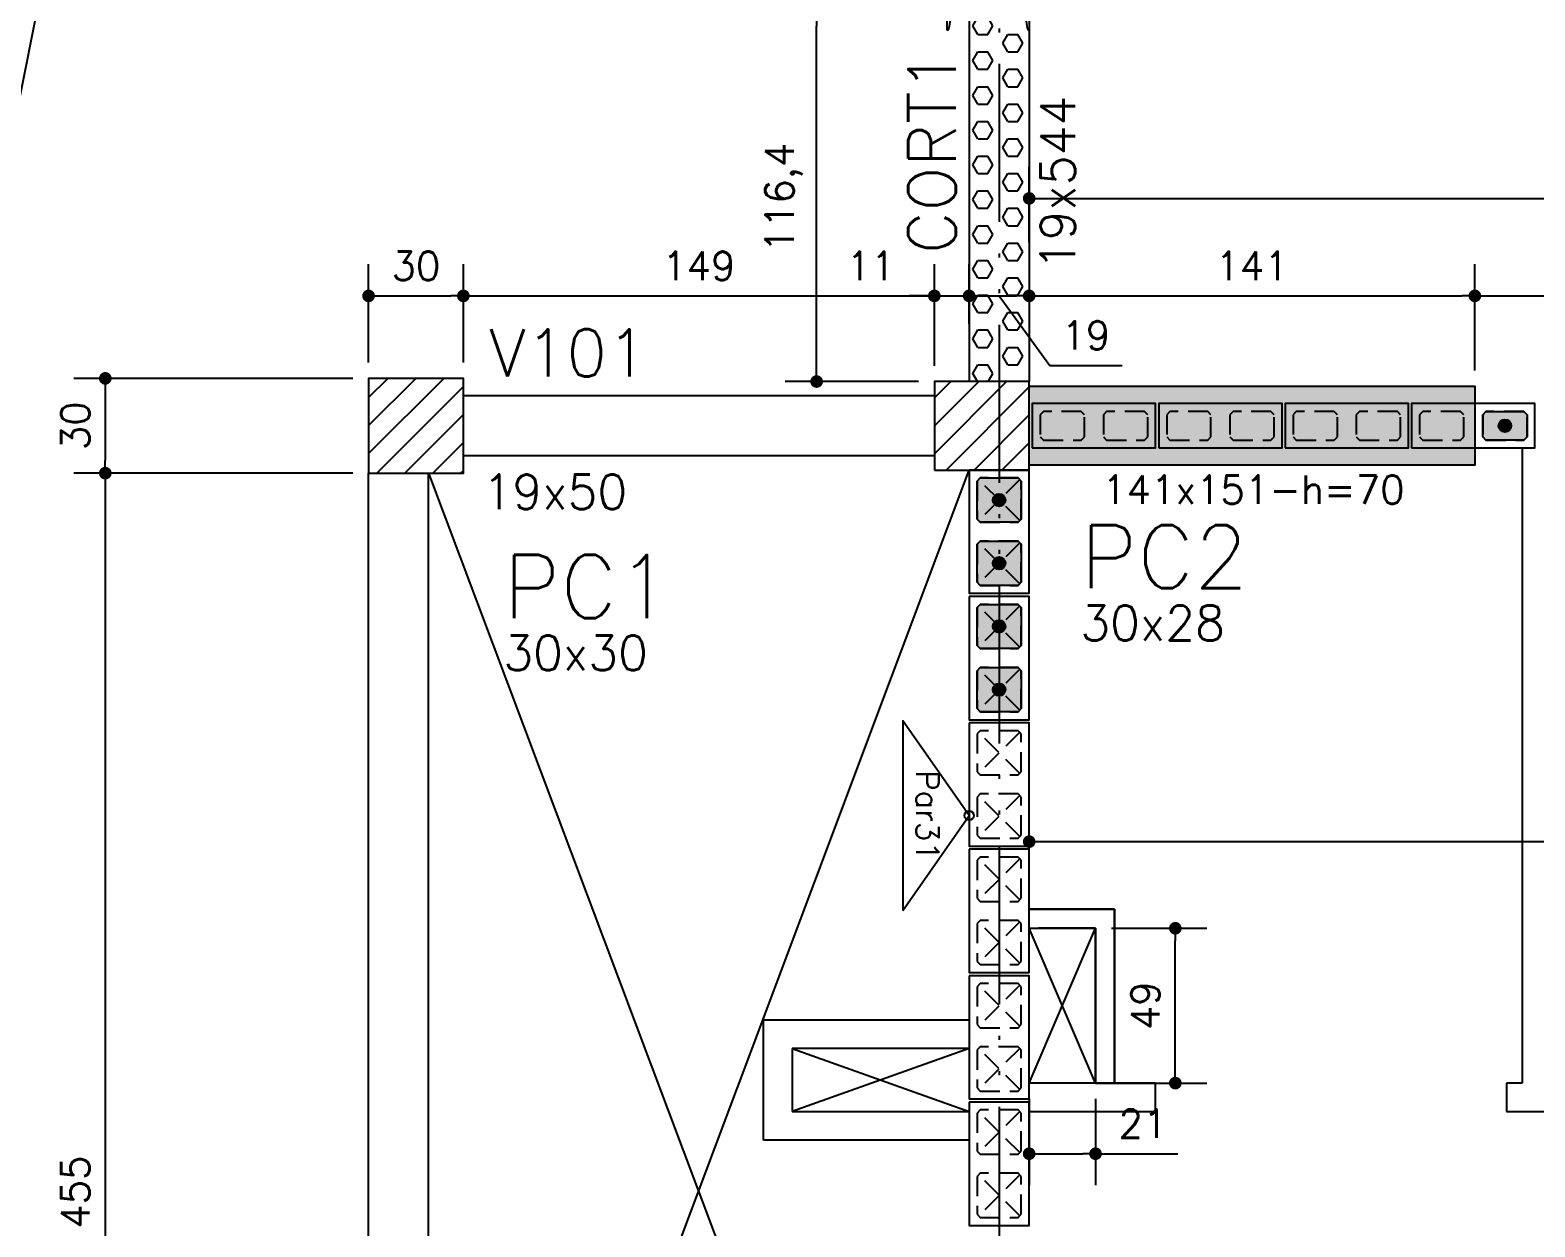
# Model space of a CAD drawing. Extents: x -14651 to 4579, y -10691 to -1290.
# Drawn here: x 557.4 to 1033.5, y -9275.1 to -8896.4 of the extents above; entities that cross this region are included whole.
import ezdxf
from ezdxf.enums import TextEntityAlignment as Align

# ---------------------------------------------------------------- set-up
doc = ezdxf.new("R2010")
doc.units = 0
doc.header["$LTSCALE"] = 25
doc.linetypes.add('DASHED2', pattern=[0.375, 0.25, -0.125])
doc.linetypes.add('ESTILO_TQS_0004', pattern=[3.3, 2, -0.4, 0.05, -0.4, 0.05, -0.4])
for name, color, linetype in [('203', 1, 'DASHED2'), ('213', 252, 'Continuous'), ('241', 2, 'Continuous'), ('247', 50, 'Continuous'), ('ABERTURAS', 53, 'Continuous'), ('ALVENARIA NÃO ESTRUTURAL', 242, 'Continuous'), ('Arranque', 14, 'Continuous'), ('COTA', 1, 'Continuous'), ('EIXOS', 1, 'ESTILO_TQS_0004'), ('FERRO', 5, 'Continuous'), ('H2', 252, 'Continuous'), ('H5', 1, 'Continuous'), ('LINHA-FINA', 1, 'Continuous'), ('P-D', 2, 'Continuous'), ('P-N', 5, 'Continuous'), ('Pena_1', 1, 'Continuous'), ('Pena_2', 2, 'Continuous'), ('PENA_6', 6, 'Continuous'), ('PIL-N', 4, 'Continuous'), ('PROJ', 252, 'Continuous'), ('SOLO-FUNDAÇOES', 7, 'Continuous'), ('TJANELA', 2, 'Continuous'), ('VIG-D', 2, 'Continuous'), ('VIG-N', 4, 'Continuous'), ('VIGA', 3, 'Continuous'), ('XREF-MC41-BAS-PLN-TIPO-INFE1AO14-FINAL-08$0$PAR_ALV_BAI_ATOMO', 2, 'Continuous')]:
    doc.layers.add(name, color=color, linetype=linetype)
doc.styles.add('COTA', font='romans.shx')
doc.styles.get("Standard").update_dxf_attribs({"font": 'romans.shx'})
doc.styles.add('Texto1', font='romans.shx', dxfattribs={"height": 9})
doc.dimstyles.new('forma', dxfattribs={"dimscale": 5, "dimtxt": 1.8, "dimasz": 0.8, "dimexe": 2, "dimexo": 1, "dimgap": 1, "dimtad": 1, "dimdec": 1, "dimzin": 9, "dimtxsty": 'COTA', "dimblk1": 'DOT', "dimblk2": 'DOT', "dimsah": 1, "dimcen": 0, "dimdle": 1, "dimclrd": 256, "dimclre": 256, "dimclrt": 2, "dimadec": 0, "dimazin": 0, "dimtfac": 1, "dimtdec": 0, "dimtmove": 0, "dimatfit": 3, "dimfxl": 1, "dimtolj": 1, "dimtzin": 0, "dimarcsym": 0})

# ---------------------------------------------------------------- blocks, each defined once
blk = doc.blocks.new('P4020')
blk.add_lwpolyline([(-19.5, -9.5), (19.5, -9.5), (19.5, 9.5), (-19.5, 9.5), (-19.5, -9.5)])
at = {"color": 1, "linetype": 'DASHED2'}
for points in [[(-17, -6), (-16, -7), (-4, -7), (-3, -6), (-3, 6), (-4, 7), (-16, 7), (-17, 6), (-17, -6)], [(3, -6), (4, -7), (16, -7), (17, -6), (17, 6), (16, 7), (4, 7), (3, 6), (3, -6)]]:
    blk.add_lwpolyline(points, dxfattribs=at)
at = {"layer": '203', "color": 253}
for p, q in [((-16.5, 6.5), (-3.5, -6.5)), ((-3.5, 6.5), (-16.5, -6.5)), ((16.5, 6.5), (3.5, -6.5)), ((3.5, 6.5), (16.5, -6.5))]:
    blk.add_line(p, q, dxfattribs=at)
blk = doc.blocks.new('P4015', base_point=(5842102.11612, -8124149.02973))
blk.add_lwpolyline([(5842082.61612, -8124156.02973), (5842121.61612, -8124156.02973), (5842121.61612, -8124142.02973), (5842082.61612, -8124142.02973), (5842082.61612, -8124156.02973)])
at = {"color": 1, "linetype": 'DASHED2'}
for points in [[(5842085.11612, -8124152.52973), (5842086.11612, -8124153.52973), (5842098.11612, -8124153.52973), (5842099.11612, -8124152.52973), (5842099.11612, -8124145.52973), (5842098.11612, -8124144.52973), (5842086.11612, -8124144.52973), (5842085.11612, -8124145.52973), (5842085.11612, -8124152.52973)], [(5842105.11612, -8124152.52973), (5842106.11612, -8124153.52973), (5842118.11612, -8124153.52973), (5842119.11612, -8124152.52973), (5842119.11612, -8124145.52973), (5842118.11612, -8124144.52973), (5842106.11612, -8124144.52973), (5842105.11612, -8124145.52973), (5842105.11612, -8124152.52973)]]:
    blk.add_lwpolyline(points, dxfattribs=at)
blk = doc.blocks.new('GR-1409')
at = {"layer": '213'}
h = blk.add_hatch(color=256, dxfattribs=at)
h.paths.add_polyline_path([(-6, 4.5), (-7, 3.5), (-7, -3.5), (-6, -4.5), (6, -4.5), (7, -3.5), (7, 3.5), (6, 4.5)])
h.paths.add_polyline_path([(-2, 0, 1), (2, 0, 1)], flags=16)
at = {"layer": 'Arranque'}
blk.add_hatch(color=256, dxfattribs=at).paths.add_polyline_path([(-2, 0, 1), (2, 0, 1)])
at = {"layer": '213'}
blk.add_lwpolyline([(-7, 3.5), (-6, 4.5), (6, 4.5), (7, 3.5), (7, -3.5), (6, -4.5), (-6, -4.5), (-7, -3.5), (-7, 3.5)], dxfattribs=at)
at = {"layer": 'FERRO', "linetype": 'Continuous'}
blk.add_circle((0, 0), 2, dxfattribs=at)
blk = doc.blocks.new('GR-1414')
at = {"layer": '213'}
h = blk.add_hatch(color=256, dxfattribs=at)
h.paths.add_polyline_path([(6, -7), (7, -6), (7, 6), (6, 7), (-6, 7), (-7, 6), (-7, -6), (-6, -7)])
h.paths.add_polyline_path([(2, 0, 1), (-2, 0, 1)], flags=16)
at = {"layer": 'Arranque'}
blk.add_hatch(color=256, dxfattribs=at).paths.add_polyline_path([(2, 0, 1), (-2, 0, 1)])
at = {"layer": '213'}
for p, q in [((-7, 6), (-6, 7)), ((-7, -6), (-7, 6)), ((-6, 7), (6, 7)), ((6, 7), (7, 6)), ((7, 6), (7, -6)), ((-6, -7), (-7, -6)), ((6, -7), (-6, -7)), ((7, -6), (6, -7))]:
    blk.add_line(p, q, dxfattribs=at)
at = {"layer": 'FERRO', "linetype": 'Continuous'}
blk.add_circle((0, 0), 2, dxfattribs=at)
blk = doc.blocks.new('_IDNPAR_2')
at = {"color": 3}
blk.add_lwpolyline([(1, -0.7), (0, 0), (-1, -0.7)], close=True, dxfattribs=at)
blk.add_circle((0, 0), 0.05, dxfattribs=at)
at = {"layer": '247', "color": 2, "style": 'COTA', "flags": 8}
blk.add_attdef('ID', text='', height=0.24, dxfattribs=at).set_placement((0, -0.438), align=Align.MIDDLE_CENTER)
blk = doc.blocks.new('_Dot')
at = {"color": 0, "linetype": 'ByBlock', "lineweight": -2}
blk.add_line((-0.5, 0), (-1, 0), dxfattribs=at)
at = {"color": 0, "linetype": 'ByBlock', "const_width": 0.5}
blk.add_lwpolyline([(-0.25, 0, 1), (0.25, 0, 1)], format="xyb", close=True, dxfattribs=at)
blk = doc.blocks.new('*D133')
at = {"layer": 'COTA', "lineweight": -2, "transparency": 16777216}
for p, q in [((659.52, -9006.6), (571.24, -9006.6)), ((581.24, -9010.6), (581.24, -9032.6)), ((659.52, -9036.6), (571.24, -9036.6))]:
    blk.add_line(p, q, dxfattribs=at)
at = {"layer": 'Defpoints', "color": 0, "transparency": 16777216}
for p in [(664.52, -9006.6), (581.24, -9036.6), (664.52, -9036.6)]:
    blk.add_point(p, dxfattribs=at)
at = {"layer": 'COTA', "lineweight": -2, "transparency": 16777216, "xscale": 4, "yscale": 4, "zscale": 4}
for p, rotation in [((581.24, -9006.6), 90), ((581.24, -9036.6), 270)]:
    blk.add_blockref('_Dot', p, dxfattribs=dict(at, rotation=rotation))
at = {"layer": 'COTA', "color": 2, "transparency": 16777216, "insert": (571.74, -9021.6), "char_height": 9, "attachment_point": 5, "rotation": 90, "style": 'COTA'}
blk.add_mtext('\\A1;30 ', dxfattribs=at)
blk = doc.blocks.new('*D134')
at = {"layer": 'COTA', "lineweight": -2, "transparency": 16777216}
for p, q in [((659.52, -9036.6), (571.24, -9036.6)), ((581.24, -9040.6), (581.24, -9487.6)), ((659.52, -9491.6), (571.24, -9491.6))]:
    blk.add_line(p, q, dxfattribs=at)
at = {"layer": 'Defpoints', "color": 0, "transparency": 16777216}
for p in [(664.52, -9036.6), (581.24, -9491.6), (664.52, -9491.6)]:
    blk.add_point(p, dxfattribs=at)
at = {"layer": 'COTA', "lineweight": -2, "transparency": 16777216, "xscale": 4, "yscale": 4, "zscale": 4}
for p, rotation in [((581.24, -9036.6), 90), ((581.24, -9491.6), 270)]:
    blk.add_blockref('_Dot', p, dxfattribs=dict(at, rotation=rotation))
at = {"layer": 'COTA', "color": 2, "transparency": 16777216, "insert": (571.74, -9264.1), "char_height": 9, "attachment_point": 5, "rotation": 90, "style": 'COTA'}
blk.add_mtext('\\A1;455 ', dxfattribs=at)
blk = doc.blocks.new('*D140')
at = {"layer": 'COTA', "lineweight": -2, "transparency": 16777216}
for p, q in [((664.52, -9001.6), (664.52, -8970.5)), ((694.52, -9001.6), (694.52, -8970.5)), ((668.52, -8980.5), (690.52, -8980.5))]:
    blk.add_line(p, q, dxfattribs=at)
at = {"layer": 'Defpoints', "color": 0, "transparency": 16777216}
for p in [(694.52, -8980.5), (664.52, -9006.6), (694.52, -9006.6)]:
    blk.add_point(p, dxfattribs=at)
at = {"layer": 'COTA', "lineweight": -2, "transparency": 16777216, "xscale": 4, "yscale": 4, "zscale": 4, "rotation": 180}
blk.add_blockref('_Dot', (664.52, -8980.5), dxfattribs=at)
at = {"layer": 'COTA', "lineweight": -2, "transparency": 16777216, "xscale": 4, "yscale": 4, "zscale": 4}
blk.add_blockref('_Dot', (694.52, -8980.5), dxfattribs=at)
at = {"layer": 'COTA', "color": 2, "transparency": 16777216, "insert": (679.52, -8971), "char_height": 9, "attachment_point": 5, "style": 'COTA'}
blk.add_mtext('\\A1;30 ', dxfattribs=at)
blk = doc.blocks.new('*D141')
at = {"layer": 'COTA', "lineweight": -2, "transparency": 16777216}
for p, q in [((694.52, -9001.6), (694.52, -8970.5)), ((843.52, -9002.6), (843.52, -8970.5)), ((698.52, -8980.5), (839.52, -8980.5))]:
    blk.add_line(p, q, dxfattribs=at)
at = {"layer": 'Defpoints', "color": 0, "transparency": 16777216}
for p in [(843.52, -8980.5), (694.52, -9006.6), (843.52, -9007.6)]:
    blk.add_point(p, dxfattribs=at)
at = {"layer": 'COTA', "lineweight": -2, "transparency": 16777216, "xscale": 4, "yscale": 4, "zscale": 4, "rotation": 180}
blk.add_blockref('_Dot', (694.52, -8980.5), dxfattribs=at)
at = {"layer": 'COTA', "lineweight": -2, "transparency": 16777216, "xscale": 4, "yscale": 4, "zscale": 4}
blk.add_blockref('_Dot', (843.52, -8980.5), dxfattribs=at)
at = {"layer": 'COTA', "color": 2, "transparency": 16777216, "insert": (769.02, -8971), "char_height": 9, "attachment_point": 5, "style": 'COTA'}
blk.add_mtext('\\A1;149 ', dxfattribs=at)
blk = doc.blocks.new('*D142')
at = {"layer": 'COTA', "lineweight": -2, "transparency": 16777216}
for p, q in [((843.52, -9002.6), (843.52, -8970.5)), ((854.52, -8989.32), (854.52, -8970.5)), ((813.04, -8980.5), (843.52, -8980.5)), ((839.52, -8980.5), (835.52, -8980.5)), ((843.52, -8980.5), (854.52, -8980.5)), ((843.52, -8980.5), (854.52, -8980.5)), ((858.52, -8980.5), (862.52, -8980.5))]:
    blk.add_line(p, q, dxfattribs=at)
at = {"layer": 'Defpoints', "color": 0, "transparency": 16777216}
for p in [(854.52, -8980.5), (854.52, -8994.32), (843.52, -9007.6)]:
    blk.add_point(p, dxfattribs=at)
at = {"layer": 'COTA', "lineweight": -2, "transparency": 16777216, "xscale": 4, "yscale": 4, "zscale": 4}
blk.add_blockref('_Dot', (843.52, -8980.5), dxfattribs=at)
at = {"layer": 'COTA', "lineweight": -2, "transparency": 16777216, "xscale": 4, "yscale": 4, "zscale": 4, "rotation": 180}
blk.add_blockref('_Dot', (854.52, -8980.5), dxfattribs=at)
at = {"layer": 'COTA', "color": 2, "transparency": 16777216, "insert": (823.4, -8971), "char_height": 9, "attachment_point": 5, "style": 'COTA'}
blk.add_mtext('\\A1;11 ', dxfattribs=at)
blk = doc.blocks.new('*D143')
at = {"layer": 'COTA', "lineweight": -2, "transparency": 16777216}
for p, q in [((854.52, -8989.32), (854.52, -8970.5)), ((858.52, -8980.5), (869.52, -8980.5)), ((864.02, -8980.5), (880.05, -9002.5)), ((873.52, -8981.9), (873.52, -8990.5)), ((880.05, -9002.5), (902.91, -9002.5))]:
    blk.add_line(p, q, dxfattribs=at)
at = {"layer": 'Defpoints', "color": 0, "transparency": 16777216}
for p in [(873.52, -8976.9), (873.52, -8980.5), (854.52, -8994.32)]:
    blk.add_point(p, dxfattribs=at)
at = {"layer": 'COTA', "lineweight": -2, "transparency": 16777216, "xscale": 4, "yscale": 4, "zscale": 4, "rotation": 180}
blk.add_blockref('_Dot', (854.52, -8980.5), dxfattribs=at)
at = {"layer": 'COTA', "lineweight": -2, "transparency": 16777216, "xscale": 4, "yscale": 4, "zscale": 4}
blk.add_blockref('_Dot', (873.52, -8980.5), dxfattribs=at)
at = {"layer": 'COTA', "color": 2, "transparency": 16777216, "insert": (891.48, -8993), "char_height": 9, "attachment_point": 5, "style": 'COTA'}
blk.add_mtext('\\A1;19 ', dxfattribs=at)
blk = doc.blocks.new('*D144')
at = {"layer": 'COTA', "lineweight": -2, "transparency": 16777216}
for p, q in [((1014.52, -9004.1), (1014.52, -8970.5)), ((873.52, -8981.9), (873.52, -8990.5)), ((877.52, -8980.5), (1010.52, -8980.5))]:
    blk.add_line(p, q, dxfattribs=at)
at = {"layer": 'Defpoints', "color": 0, "transparency": 16777216}
for p in [(873.52, -8976.9), (1014.52, -8980.5), (1014.52, -9009.1)]:
    blk.add_point(p, dxfattribs=at)
at = {"layer": 'COTA', "lineweight": -2, "transparency": 16777216, "xscale": 4, "yscale": 4, "zscale": 4, "rotation": 180}
blk.add_blockref('_Dot', (873.52, -8980.5), dxfattribs=at)
at = {"layer": 'COTA', "lineweight": -2, "transparency": 16777216, "xscale": 4, "yscale": 4, "zscale": 4}
blk.add_blockref('_Dot', (1014.52, -8980.5), dxfattribs=at)
at = {"layer": 'COTA', "color": 2, "transparency": 16777216, "insert": (944.02, -8971), "char_height": 9, "attachment_point": 5, "style": 'COTA'}
blk.add_mtext('\\A1;141 ', dxfattribs=at)
blk = doc.blocks.new('*D145')
at = {"layer": 'COTA', "lineweight": -2, "transparency": 16777216}
for p, q in [((1014.52, -9004.1), (1014.52, -8970.5)), ((1073.52, -9004.1), (1073.52, -8970.5)), ((1018.52, -8980.5), (1069.52, -8980.5))]:
    blk.add_line(p, q, dxfattribs=at)
at = {"layer": 'Defpoints', "color": 0, "transparency": 16777216}
for p in [(1073.52, -8980.5), (1014.52, -9009.1), (1073.52, -9009.1)]:
    blk.add_point(p, dxfattribs=at)
at = {"layer": 'COTA', "lineweight": -2, "transparency": 16777216, "xscale": 4, "yscale": 4, "zscale": 4, "rotation": 180}
blk.add_blockref('_Dot', (1014.52, -8980.5), dxfattribs=at)
at = {"layer": 'COTA', "lineweight": -2, "transparency": 16777216, "xscale": 4, "yscale": 4, "zscale": 4}
blk.add_blockref('_Dot', (1073.52, -8980.5), dxfattribs=at)
at = {"layer": 'COTA', "color": 2, "transparency": 16777216, "insert": (1044.02, -8971), "char_height": 9, "attachment_point": 5, "style": 'COTA'}
blk.add_mtext('\\A1;59 ', dxfattribs=at)
blk = doc.blocks.new('*D213')
at = {"layer": 'COTA', "lineweight": -2, "transparency": 16777216}
for p, q in [((873.52, -9156.06), (873.52, -9143.19)), ((1464.52, -9156.06), (1464.52, -9143.19)), ((877.52, -9153.19), (1460.52, -9153.19))]:
    blk.add_line(p, q, dxfattribs=at)
at = {"layer": 'Defpoints', "color": 0, "transparency": 16777216}
for p in [(1464.52, -9153.19), (873.52, -9161.06), (1464.52, -9161.06)]:
    blk.add_point(p, dxfattribs=at)
at = {"layer": 'COTA', "lineweight": -2, "transparency": 16777216, "xscale": 4, "yscale": 4, "zscale": 4, "rotation": 180}
blk.add_blockref('_Dot', (873.52, -9153.19), dxfattribs=at)
at = {"layer": 'COTA', "lineweight": -2, "transparency": 16777216, "xscale": 4, "yscale": 4, "zscale": 4}
blk.add_blockref('_Dot', (1464.52, -9153.19), dxfattribs=at)
at = {"layer": 'COTA', "color": 2, "transparency": 16777216, "insert": (1169.02, -9143.69), "char_height": 9, "attachment_point": 5, "style": 'COTA'}
blk.add_mtext('\\A1;591 ', dxfattribs=at)
blk = doc.blocks.new('*D264')
at = {"layer": 'COTA', "lineweight": -2, "transparency": 16777216}
for p, q in [((873.52, -8963.53), (873.52, -8939.65)), ((2689.02, -8963.53), (2689.02, -8939.65)), ((877.52, -8949.65), (2685.02, -8949.65))]:
    blk.add_line(p, q, dxfattribs=at)
at = {"layer": 'Defpoints', "color": 0, "transparency": 16777216}
for p in [(2689.02, -8949.65), (873.52, -8968.53), (2689.02, -8968.53)]:
    blk.add_point(p, dxfattribs=at)
at = {"layer": 'COTA', "lineweight": -2, "transparency": 16777216, "xscale": 4, "yscale": 4, "zscale": 4, "rotation": 180}
blk.add_blockref('_Dot', (873.52, -8949.65), dxfattribs=at)
at = {"layer": 'COTA', "lineweight": -2, "transparency": 16777216, "xscale": 4, "yscale": 4, "zscale": 4}
blk.add_blockref('_Dot', (2689.02, -8949.65), dxfattribs=at)
at = {"layer": 'COTA', "color": 2, "transparency": 16777216, "insert": (1822.57, -8939.29), "char_height": 9, "attachment_point": 5, "style": 'COTA'}
blk.add_mtext('\\A1;1815,5 ', dxfattribs=at)
blk = doc.blocks.new('*U309')
at = {"linetype": 'Continuous'}
for p, q in [((0, 0.49), (0.21, 0)), ((0.21, 0.49), (0, 0))]:
    blk.add_line(p, q, dxfattribs=at)
blk = doc.blocks.new('*U95')
at = {"linetype": 'Continuous'}
for p, q in [((0, 0.2), (0.56, 0)), ((0.56, 0.2), (0, 0))]:
    blk.add_line(p, q, dxfattribs=at)
blk = doc.blocks.new('layout-inferior 1')
at = {"layer": 'ALVENARIA NÃO ESTRUTURAL'}
for p, q in [((28679.19, -9028.6), (28679.19, -9229.6)), ((28523.19, -9174.6), (28550.19, -9174.6)), ((28550.19, -9174.6), (28523.19, -9174.6)), ((28550.19, -9174.6), (28550.19, -9229.6)), ((28550.19, -9229.6), (28550.19, -9174.6)), ((28523.19, -9180.6), (28544.19, -9180.6)), ((28544.19, -9180.6), (28544.19, -9229.6)), ((28439.19, -9247.6), (28439.19, -9209.6)), ((28439.19, -9209.6), (28504.19, -9209.6)), ((28504.19, -9209.6), (28504.19, -9218.6)), ((28448.19, -9218.6), (28448.19, -9238.6)), ((28504.19, -9218.6), (28448.19, -9218.6)), ((28563.19, -9229.6), (28523.19, -9229.6)), ((28550.19, -9229.6), (28544.19, -9229.6)), ((28544.19, -9229.6), (28550.19, -9229.6)), ((28563.19, -9238.6), (28563.19, -9229.6)), ((28679.19, -9229.6), (28674.19, -9229.6)), ((28674.19, -9229.6), (28674.19, -9238.6)), ((28448.19, -9238.6), (28504.19, -9238.6)), ((28504.19, -9238.6), (28504.19, -9247.6)), ((28523.19, -9238.6), (28563.19, -9238.6)), ((28674.19, -9238.6), (28778.19, -9238.6)), ((28504.19, -9247.6), (28439.19, -9247.6))]:
    blk.add_line(p, q, dxfattribs=at)
at = {"layer": 'Pena_2'}
blk.add_line((28544.19, -9229.6), (28544.19, -9180.6), dxfattribs=at)
at = {"layer": 'XREF-MC41-BAS-PLN-TIPO-INFE1AO14-FINAL-08$0$PAR_ALV_BAI_ATOMO'}
blk.add_line((28544.19, -9180.6), (28526.19, -9180.6), dxfattribs=at)
at = {"layer": 'Pena_1', "xscale": 100, "yscale": 100, "zscale": 100, "rotation": 180}
blk.add_blockref('*U309', (28544.19, -9180.6), dxfattribs=at)
at = {"layer": 'Pena_1', "xscale": 100, "yscale": 100, "zscale": 100}
blk.add_blockref('*U95', (28448.19, -9238.6), dxfattribs=at)
blk = doc.blocks.new('*D334')
at = {"layer": 'COTA', "lineweight": -2, "transparency": 16777216}
for p, q in [((873.52, -9234.6), (873.52, -9261.94)), ((894.52, -9234.6), (894.52, -9261.94)), ((877.52, -9251.94), (890.52, -9251.94)), ((894.52, -9251.94), (920.52, -9251.94))]:
    blk.add_line(p, q, dxfattribs=at)
at = {"layer": 'Defpoints', "color": 0, "transparency": 16777216}
for p in [(873.52, -9229.6), (894.52, -9229.6), (894.52, -9251.94)]:
    blk.add_point(p, dxfattribs=at)
at = {"layer": 'COTA', "lineweight": -2, "transparency": 16777216, "xscale": 4, "yscale": 4, "zscale": 4, "rotation": 180}
blk.add_blockref('_Dot', (873.52, -9251.94), dxfattribs=at)
at = {"layer": 'COTA', "lineweight": -2, "transparency": 16777216, "xscale": 4, "yscale": 4, "zscale": 4}
blk.add_blockref('_Dot', (894.52, -9251.94), dxfattribs=at)
at = {"layer": 'COTA', "color": 2, "transparency": 16777216, "insert": (909.52, -9242.44), "char_height": 9, "attachment_point": 5, "style": 'COTA'}
blk.add_mtext('\\A1;21 ', dxfattribs=at)
blk = doc.blocks.new('*D338')
at = {"layer": 'COTA', "lineweight": -2, "transparency": 16777216}
for p, q in [((899.52, -9180.6), (929.76, -9180.6)), ((919.76, -9225.6), (919.76, -9184.6)), ((899.52, -9229.6), (929.76, -9229.6))]:
    blk.add_line(p, q, dxfattribs=at)
at = {"layer": 'Defpoints', "color": 0, "transparency": 16777216}
for p in [(894.52, -9180.6), (919.76, -9180.6), (894.52, -9229.6)]:
    blk.add_point(p, dxfattribs=at)
at = {"layer": 'COTA', "lineweight": -2, "transparency": 16777216, "xscale": 4, "yscale": 4, "zscale": 4}
for p, rotation in [((919.76, -9180.6), 90), ((919.76, -9229.6), 270)]:
    blk.add_blockref('_Dot', p, dxfattribs=dict(at, rotation=rotation))
at = {"layer": 'COTA', "color": 2, "transparency": 16777216, "insert": (910.26, -9205.1), "char_height": 9, "attachment_point": 5, "rotation": 90, "style": 'COTA'}
blk.add_mtext('\\A1;49 ', dxfattribs=at)
blk = doc.blocks.new('perfilW250x38-5')
at = {"layer": 'PROJ', "linetype": 'Continuous'}
for p, q in [((0.0856, 0.0655), (0.2064, 0.0655)), ((0.1292, 0.0536), (0.0918, 0.0594)), ((0.1629, 0.0536), (0.2003, 0.0594)), ((0.1378, 0.0434), (0.1378, -0.1724)), ((0.1542, 0.0434), (0.1542, -0.1724)), ((0.1292, -0.1825), (0.0918, -0.1883)), ((0.1629, -0.1825), (0.2003, -0.1883)), ((0.0856, -0.1945), (0.2064, -0.1945))]:
    blk.add_line(p, q, dxfattribs=at)
for centre, radius, start, end in [((0.0918, 0.0655), 0.00614, 180, 270), ((0.1276, 0.0434), 0.0102, 0, 81.1582), ((0.1644, 0.0434), 0.0102, 98.8418, 180), ((0.2003, 0.0655), 0.00614, 270, 0), ((0.0918, -0.1945), 0.00614, 90, 180), ((0.1276, -0.1724), 0.0102, 278.8418, 0), ((0.1644, -0.1724), 0.0102, 180, 261.1582), ((0.2003, -0.1945), 0.00614, 0, 90)]:
    blk.add_arc(centre, radius, start, end, dxfattribs=at)
at = {"layer": 'PROJ'}
blk.add_point((0.146, -0.0645), dxfattribs=at)
blk = doc.blocks.new('A$C0fe96c67')
at = {"layer": 'SOLO-FUNDAÇOES', "color": 111, "xscale": 100, "yscale": 100, "zscale": 100, "rotation": 270}
blk.add_blockref('perfilW250x38-5', (1527.63, -540.19), dxfattribs=at)
blk = doc.blocks.new('*D314')
at = {"layer": 'COTA', "lineweight": -2, "transparency": 16777216}
for p, q in [((849.52, -8891.17), (796.28, -8891.17)), ((806.28, -9003.6), (806.28, -8895.17)), ((838.52, -9007.6), (796.28, -9007.6))]:
    blk.add_line(p, q, dxfattribs=at)
at = {"layer": 'Defpoints', "color": 0, "transparency": 16777216}
for p in [(806.28, -8891.17), (854.52, -8891.17), (843.52, -9007.6)]:
    blk.add_point(p, dxfattribs=at)
at = {"layer": 'COTA', "lineweight": -2, "transparency": 16777216, "xscale": 4, "yscale": 4, "zscale": 4}
for p, rotation in [((806.28, -8891.17), 90), ((806.28, -9007.6), 270)]:
    blk.add_blockref('_Dot', p, dxfattribs=dict(at, rotation=rotation))
at = {"layer": 'COTA', "color": 2, "transparency": 16777216, "insert": (795.92, -8949.39), "char_height": 9, "attachment_point": 5, "rotation": 90, "style": 'COTA'}
blk.add_mtext('\\A1;116,4 ', dxfattribs=at)

msp = doc.modelspace()

# ---------------------------------------------------------------- hatches: boundary and pattern name
at = {"layer": 'ABERTURAS', "transparency": 33554457}
msp.add_hatch(color=256, dxfattribs=at).paths.add_polyline_path([(873.52, -9009.1), (1014.52, -9009.1), (1014.52, -9034.1), (873.52, -9034.1)])
at = {"layer": 'H2'}
h = msp.add_hatch(dxfattribs=at)
h.set_pattern_fill('ANSI31', color=256, scale=2.5, style=0)
h.set_pattern_definition([(45, (0, 3000), (-5.61266, 5.61266), [])])
h.paths.add_polyline_path([(864.02, -8741.13), (849.73, -8741.13, 0.369704), (848.72, -8742), (848.14, -8745.74, -0.414214), (847.52, -8746.35), (847.52, -8884.31), (847.52, -8896.39, 0.414214), (848.14, -8895.78), (848.72, -8892.04, -0.369704), (849.73, -8891.17), (864.02, -8891.17)])
h = msp.add_hatch(dxfattribs=at)
h.set_pattern_fill('HEX', color=256, style=0)
h.paths.add_polyline_path([(873.52, -8896.39, -0.326447), (872.94, -8895.97), (872.33, -8892.04, 0.369704), (871.32, -8891.17), (854.52, -8891.17), (854.52, -9007.6), (873.52, -9007.6)])
at = {"layer": 'H5'}
h = msp.add_hatch(dxfattribs=at)
h.set_pattern_fill('ANSI31', color=256, scale=50, style=0)
h.set_pattern_definition([(45, (199.517, -9044.5974), (-4.41942, 4.41942), [])])
h.paths.add_polyline_path([(664.52, -9036.6), (694.52, -9036.6), (694.52, -9006.6), (664.52, -9006.6)])
h = msp.add_hatch(dxfattribs=at)
h.set_pattern_fill('ANSI31', color=256, scale=50, style=0)
h.set_pattern_definition([(45, (219.517, -9044.5974), (-4.41942, 4.41942), [])])
h.paths.add_polyline_path([(843.52, -9035.6), (873.52, -9035.6), (873.52, -9007.6), (843.52, -9007.6)])

# ---------------------------------------------------------------- linework, layer by layer
at = {"layer": 'ABERTURAS'}
msp.add_lwpolyline([(873.52, -9009.1), (1014.52, -9009.1), (1014.52, -9034.1), (873.52, -9034.1)], close=True, dxfattribs=at)
at = {"layer": 'EIXOS'}
msp.add_line((864.02, -8494.61), (864.02, -10689.12), dxfattribs=at)
at = {"layer": 'LINHA-FINA'}
for points in [[(227.02, -10562), (613.74, -8618.33)], [(683.52, -9491.6), (854.52, -9035.6)], [(683.52, -9036.6), (854.52, -9491.6)]]:
    msp.add_lwpolyline(points, dxfattribs=at)
at = {"layer": 'P-N', "linetype": 'Continuous'}
for points in [[(664.52, -9036.6), (694.52, -9036.6), (694.52, -9006.6), (664.52, -9006.6), (664.52, -9036.6)], [(843.52, -9035.6), (873.52, -9035.6), (873.52, -9007.6), (843.52, -9007.6), (843.52, -9035.6)]]:
    msp.add_lwpolyline(points, dxfattribs=at)
at = {"layer": 'VIGA'}
for points in [[(854.52, -8891.17), (854.52, -9007.6)], [(873.52, -8896.39), (873.52, -9007.6)], [(843.52, -9012.1), (694.52, -9012.1)], [(843.52, -9031.1), (694.52, -9031.1)], [(664.52, -9491.6), (664.52, -9036.6)], [(683.52, -9491.6), (683.52, -9036.6)]]:
    msp.add_lwpolyline(points, dxfattribs=at)

# ---------------------------------------------------------------- block references
for name, p in [('GR-1409', (1024.02, -9021.6)), ('GR-1414', (864.02, -9045.1)), ('GR-1414', (864.02, -9065.1)), ('GR-1414', (864.02, -9085.1)), ('GR-1414', (864.02, -9105.1))]:
    msp.add_blockref(name, p)
at = {"layer": '241'}
for p in [(894.02, -9021.6), (934.02, -9021.6), (974.02, -9021.6), (1014.02, -9021.6)]:
    msp.add_blockref('P4015', p, dxfattribs=at)
at = {"layer": '241', "rotation": 270}
for p in [(864.02, -9055.1), (864.02, -9095.1), (864.02, -9135.1), (864.02, -9175.1), (864.02, -9215.1), (864.02, -9255.1)]:
    msp.add_blockref('P4020', p, dxfattribs=at)
at = {"layer": '247', "linetype": 'Continuous', "xscale": 30, "yscale": 30, "zscale": 30, "rotation": 270}
msp.add_blockref('_IDNPAR_2', (854.52, -9144.94), dxfattribs=at).add_auto_attribs({'ID': 'Par31'})
at = {"layer": 'Pena_2'}
msp.add_blockref('layout-inferior 1', (-27649.68, 0), dxfattribs=at)
at = {"layer": 'PENA_6'}
msp.add_blockref('A$C0fe96c67', (-660.66, -8335.56), dxfattribs=at)

# ---------------------------------------------------------------- texts
at = {"layer": 'P-D', "linetype": 'Continuous'}
for s, p in [('30x28', (889.71, -9089.51)), ('30x30', (707.17, -9098.98))]:
    msp.add_text(s, height=11, dxfattribs=at).set_placement(p)
at = {"layer": 'PIL-N', "linetype": 'Continuous'}
for s, p in [('PC2', (889.71, -9073.01)), ('PC1', (707.17, -9082.48))]:
    msp.add_text(s, height=20, dxfattribs=at).set_placement(p)
at = {"layer": 'TJANELA', "style": 'Texto1'}
msp.add_text('141x151-h=70', height=9, dxfattribs=at).set_placement((944.45, -9046.29), align=Align.CENTER)
at = {"layer": 'VIG-D', "linetype": 'Continuous'}
msp.add_text('19x544', height=11, rotation=90, dxfattribs=at).set_placement((888.06, -8972.35))
msp.add_text('19x50', height=11, dxfattribs=at).set_placement((700.62, -9047.97, -0.02))
at = {"layer": 'VIG-N', "linetype": 'Continuous'}
msp.add_text('CORT1', height=15, rotation=90, dxfattribs=at).set_placement((850.27, -8967.23))
msp.add_text('V101', height=15, dxfattribs=at).set_placement((702.68, -9006.05, -0.02))

# ---------------------------------------------------------------- dimensions: what is measured, and where the dimension line sits
at = {"layer": 'COTA'}
for base, p1, p2, override, picture, middle in [((806.28, -8891.17), (843.52, -9007.6), (854.52, -8891.17), {"dimpost": ' '}, '*D314', (795.92, -8949.39)), ((581.24, -9036.6), (664.52, -9006.6), (664.52, -9036.6), {"dimpost": ' '}, '*D133', (571.74, -9021.6)), ((581.24, -9491.6), (664.52, -9036.6), (664.52, -9491.6), {"dimpost": ' ', "dimtmove": 1}, '*D134', (571.74, -9264.1)), ((919.76, -9180.6), (894.52, -9229.6), (894.52, -9180.6), {"dimpost": ' '}, '*D338', (910.26, -9205.1))]:
    dim = msp.add_linear_dim(base=base, p1=p1, p2=p2, angle=90, dimstyle='forma', override=override, dxfattribs=at)
    dim.commit()
    dim.dimension.update_dxf_attribs({"geometry": picture, "text_midpoint": middle})
for base, p1, p2, override, picture, middle in [((2689.02, -8949.65), (873.52, -8968.53), (2689.02, -8968.53), {"dimpost": ' '}, '*D264', (1822.57, -8949.65)), ((854.52, -8980.5), (843.52, -9007.6), (854.52, -8994.32), {"dimpost": ' ', "dimtmove": 1}, '*D142', (823.4, -8980.5)), ((873.52, -8980.5), (854.52, -8994.32), (873.52, -8976.9), {"dimpost": ' ', "dimtmove": 1}, '*D143', (885.05, -9002.5))]:
    dim = msp.add_linear_dim(base=base, p1=p1, p2=p2, dimstyle='forma', override=override, dxfattribs=at)
    dim.commit()
    dim.dimension.update_dxf_attribs({"geometry": picture, "text_midpoint": middle, "dimtype": 128})
for base, p1, p2, override, picture, middle in [((694.52, -8980.5), (664.52, -9006.6), (694.52, -9006.6), {"dimpost": ' '}, '*D140', (679.52, -8971)), ((843.52, -8980.5), (694.52, -9006.6), (843.52, -9007.6), {"dimpost": ' ', "dimtmove": 1}, '*D141', (769.02, -8971)), ((1014.52, -8980.5), (873.52, -8976.9), (1014.52, -9009.1), {"dimpost": ' ', "dimtmove": 1}, '*D144', (944.02, -8971)), ((1073.52, -8980.5), (1014.52, -9009.1), (1073.52, -9009.1), {"dimpost": ' ', "dimtmove": 1}, '*D145', (1044.02, -8971)), ((1464.52, -9153.19), (873.52, -9161.06), (1464.52, -9161.06), {"dimpost": ' '}, '*D213', (1169.02, -9143.69)), ((894.52, -9251.94), (873.52, -9229.6), (894.52, -9229.6), {"dimpost": ' '}, '*D334', (909.52, -9242.44))]:
    dim = msp.add_linear_dim(base=base, p1=p1, p2=p2, dimstyle='forma', override=override, dxfattribs=at)
    dim.commit()
    dim.dimension.update_dxf_attribs({"geometry": picture, "text_midpoint": middle})

doc.saveas('drawing.dxf')
